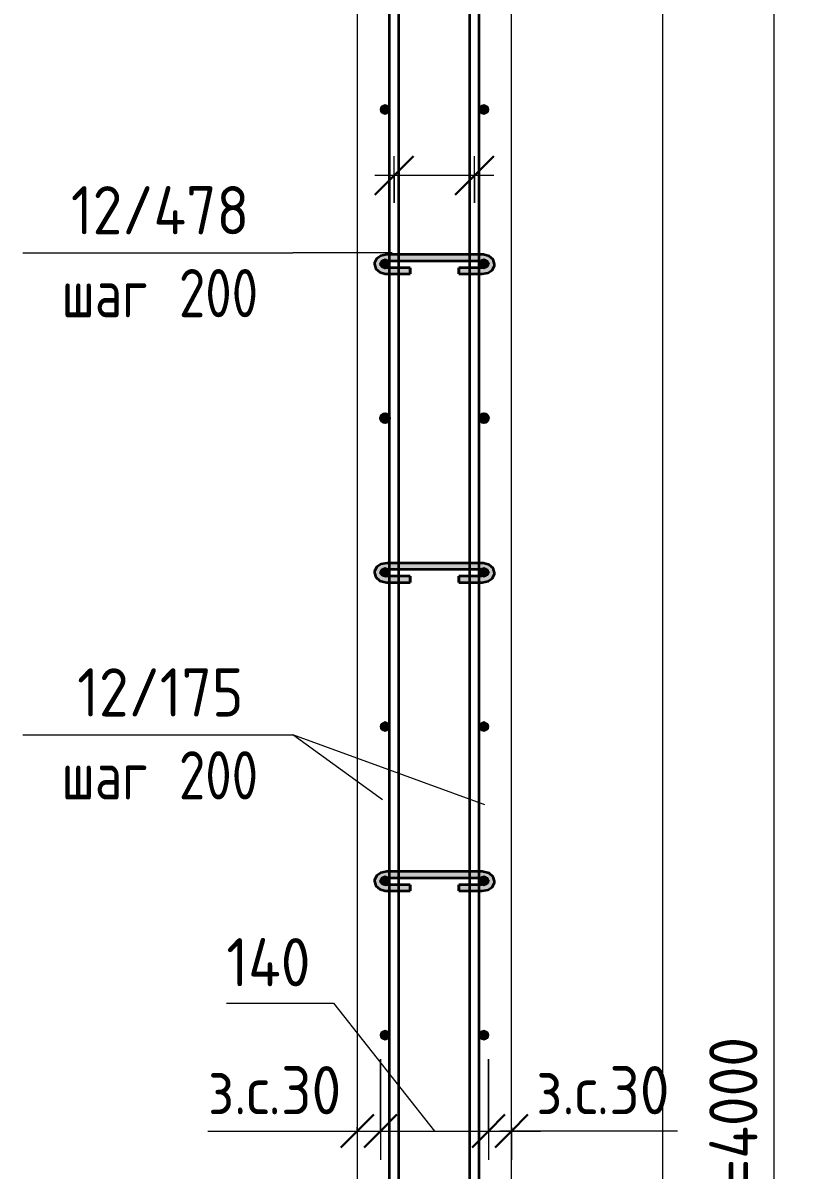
# Model space of a CAD drawing. Header units: millimetres. Extents: x 67134 to 121466, y -4758 to 13821.
# Drawn here: x 106149 to 107160, y -875 to 612 of the extents above; entities that cross this region are included whole.
import ezdxf

# ---------------------------------------------------------------- set-up
doc = ezdxf.new("R2010")
doc.units = ezdxf.units.MM
for name, color, linetype, lineweight in [('AA_Dim', 7, 'Continuous', 9), ('AA_Dim-25', 7, 'Continuous', 9), ('AA_Oformlenie', 7, 'Continuous', 9), ('AA_Vinoska', 7, 'Continuous', 9), ('AF_Stena_Опалубка', 253, 'Continuous', 20), ('KR_Armatura', 7, 'Continuous', 20), ('KR_Armatura_Tonkie', 7, 'Continuous', 20)]:
    doc.layers.add(name, color=color, linetype=linetype, lineweight=lineweight)
doc.styles.add('ISOCPEUR_7', font='isocpeur.ttf', dxfattribs={"width": 0.9, "height": 62.5})
doc.styles.add('ISOCPEUR_8', font='isocpeur.ttf', dxfattribs={"width": 0.8, "height": 62.5})
doc.dimstyles.new('00_Точн_3_знака__прозр__2', dxfattribs={"dimscale": 304.8, "dimtxt": 62.248823, "dimasz": 0.139436, "dimexe": 0.123031, "dimexo": 0.082021, "dimgap": 0.008202, "dimtad": 1, "dimdec": 3, "dimrnd": 0.001, "dimdsep": 46, "dimtxsty": 'ISOCPEUR_7', "dimblk1": 'OBLIQUE', "dimblk2": 'OBLIQUE', "dimsah": 1, "dimcen": 0.09, "dimdle": 0.123031, "dimazin": 0, "dimtfac": 1, "dimtdec": 4, "dimtix": 1, "dimtmove": 1, "dimatfit": 3, "dimfxl": 1, "dimtvp": 1, "dimtolj": 1, "dimtzin": 0, "dimlwd": 18, "dimlwe": 18, "dimarcsym": 2})
doc.dimstyles.new('00_Точн_3_знака__прозр__3', dxfattribs={"dimscale": 304.8, "dimtxt": 62.248823, "dimasz": 0.139436, "dimexe": 0.123031, "dimexo": 0.082021, "dimgap": 0.008202, "dimtad": 1, "dimdec": 3, "dimrnd": 0.001, "dimdsep": 46, "dimtxsty": 'ISOCPEUR_7', "dimblk1": 'OBLIQUE', "dimblk2": 'OBLIQUE', "dimsah": 1, "dimcen": 0.09, "dimdle": 0.123031, "dimazin": 0, "dimtfac": 1, "dimtdec": 4, "dimtix": 1, "dimtmove": 0, "dimatfit": 3, "dimfxl": 1, "dimtvp": 1, "dimtolj": 1, "dimtzin": 0, "dimlwd": 18, "dimlwe": 18, "dimarcsym": 2})
doc.dimstyles.new('10_Раскладка_арматуры_с_засечками', dxfattribs={"dimscale": 304.8, "dimtxt": 0.18, "dimasz": 0.164042, "dimexe": 0.082021, "dimexo": 0, "dimgap": 0, "dimtad": 1, "dimdec": 3, "dimrnd": 0.001, "dimdsep": 46, "dimtxsty": 'ISOCPEUR_8', "dimblk1": 'OBLIQUE', "dimblk2": 'OBLIQUE', "dimsah": 1, "dimcen": 0.09, "dimdle": 0.082021, "dimazin": 0, "dimtfac": 1, "dimtdec": 4, "dimtix": 1, "dimtmove": 0, "dimatfit": 3, "dimfxl": 1, "dimtvp": 1, "dimtolj": 1, "dimtzin": 0, "dimlwd": 18, "dimlwe": 18, "dimarcsym": 2})

# ---------------------------------------------------------------- blocks, each defined once
blk = doc.blocks.new('350_Стержень П торец СК-СГ _НесАрм_РабПлоск_ - 350_Стержень П торец СК-СГ _НесАрм_РабПлоск_-4117927-1-1 Армирование')
at = {"layer": 'KR_Armatura_Tonkie', "lineweight": 35}
for points in [[(-70929.1, 94), (-70927.5, 94.2), (-70926.1, 94.8), (-70924.8, 95.8), (-70923.9, 97), (-70923.3, 98.4), (-70923.1, 100), (-70923.3, 101.6), (-70923.9, 103), (-70924.8, 104.2), (-70926.1, 105.2), (-70927.5, 105.8), (-70929.1, 106), (-70930.6, 105.8), (-70932.1, 105.2), (-70933.3, 104.2), (-70934.7, 102), (-70934.9, 101.6), (-70935.1, 100), (-70934.7, 98), (-70934.3, 97), (-70933.3, 95.8), (-70932.1, 94.8), (-70930.6, 94.2)], [(-70801.1, 94), (-70799.5, 94.2), (-70798.1, 94.8), (-70796.8, 95.8), (-70795.9, 97), (-70795.3, 98.4), (-70795.1, 100), (-70795.3, 101.6), (-70795.9, 103), (-70796.8, 104.2), (-70798.1, 105.2), (-70799.5, 105.8), (-70801.1, 106), (-70802.6, 105.8), (-70804.1, 105.2), (-70805.3, 104.2), (-70806.3, 103), (-70806.9, 101.6), (-70807.1, 100), (-70806.9, 98.4), (-70806.3, 97), (-70805.3, 95.8), (-70804.1, 94.8), (-70802.6, 94.2)]]:
    blk.add_hatch(color=256, dxfattribs=at).paths.add_polyline_path(points)
at = {"layer": 'AA_Oformlenie'}
for centre, start, end in [((-70929.1, 100), 90, 270), ((-70929.1, 100), 270, 90), ((-70801.1, 100), 90, 270), ((-70801.1, 100), 270, 90)]:
    blk.add_arc(centre, 6, start, end, dxfattribs=at)
at = {"layer": 'KR_Armatura_Tonkie', "lineweight": 35}
for centre in [(-70929.1, 100), (-70801.1, 100)]:
    blk.add_circle(centre, 6, dxfattribs=at)
blk = doc.blocks.new('261_Шпилька массив _НесАрм_РабПлоск_ - 8 А240-4166559-1-1 Армирование')
at = {"layer": 'KR_Armatura_Tonkie', "lineweight": 35}
for points in [[(-70926.9, 288.2), (-70926.9, 295), (-70933.1, 296.5), (-70934.7, 298.9), (-70934.9, 299.5), (-70933.8, 302.3), (-70930.9, 304.4), (-70926.9, 305.2), (-70926.9, 312), (-70933, 311), (-70935.8, 309.7), (-70939.4, 306.6), (-70941.7, 303.8), (-70942.9, 299.5), (-70941.7, 295.2), (-70938.2, 291.5), (-70932.8, 289), (-70930.8, 288.7)], [(-70877.7, 305.2), (-70803.1, 305.2), (-70803.1, 312), (-70926.9, 311.9), (-70926.9, 305.2), (-70906.2, 305.2)], [(-70906.2, 304), (-70803.1, 304.1), (-70803.1, 305.2), (-70926.9, 305.2), (-70926.9, 304), (-70911.1, 304)], [(-70803.1, 288.2), (-70796.9, 289.1), (-70791.7, 291.5), (-70788.3, 295.2), (-70787.1, 299.5), (-70788.3, 303.8), (-70790.7, 307.4), (-70795.5, 310.5), (-70803.1, 311.9), (-70803.1, 305.2), (-70799.1, 304.4), (-70796.1, 302.3), (-70795.1, 299.3), (-70795.7, 297.9), (-70797.6, 296.3), (-70803.1, 294.9), (-70803.1, 289)], [(-70923.1, 288.2), (-70896.6, 288.2), (-70896.6, 295), (-70926.9, 294.9), (-70926.9, 288.2)], [(-70923.1, 287), (-70896.6, 287.2), (-70896.6, 288.2), (-70926.9, 288.2), (-70926.9, 287)], [(-70820.7, 288.2), (-70803.1, 288.2), (-70803.1, 295), (-70833.4, 294.9), (-70833.4, 288.2)], [(-70807.1, 287), (-70803.1, 287.2), (-70803.1, 288.2), (-70833.4, 288.2), (-70833.4, 287), (-70819.1, 287)], [(-70926.9, -111.8), (-70927.1, -104.9), (-70933.1, -103.5), (-70934.7, -101.1), (-70934.9, -100.5), (-70933.8, -97.7), (-70930.9, -95.6), (-70926.9, -94.8), (-70926.9, -88), (-70933, -89), (-70935.8, -90.3), (-70939.4, -93.4), (-70941.7, -96.2), (-70942.9, -100.5), (-70941.7, -104.8), (-70938.2, -108.5), (-70932.8, -111), (-70930.8, -111.3)], [(-70877.7, -94.8), (-70803.1, -94.8), (-70803.1, -88), (-70926.9, -88.1), (-70926.9, -94.8), (-70906.2, -94.8)], [(-70803.1, -111.8), (-70796.9, -110.9), (-70791.7, -108.5), (-70788.3, -104.8), (-70787.1, -100.5), (-70788.3, -96.2), (-70790.7, -92.6), (-70795.5, -89.5), (-70803.1, -88.1), (-70803.1, -94.8), (-70799.1, -95.6), (-70796.1, -97.7), (-70795.1, -100.7), (-70795.7, -102.1), (-70797.6, -103.7), (-70803.1, -105.1), (-70803.1, -111)], [(-70906.2, -96), (-70803.1, -95.9), (-70803.1, -94.8), (-70926.9, -94.8), (-70926.9, -96), (-70911.1, -96)], [(-70923.1, -111.8), (-70896.6, -111.8), (-70896.6, -105), (-70926.9, -105.1), (-70926.9, -111.8)], [(-70906.2, -113), (-70896.6, -112.8), (-70896.6, -111.8), (-70926.9, -111.8), (-70926.9, -113), (-70911.1, -113)], [(-70819.1, -111.8), (-70803.1, -111.8), (-70803.1, -105), (-70833.4, -105.1), (-70833.4, -111.8), (-70820.7, -111.8)], [(-70807.1, -113), (-70803.1, -112.8), (-70803.1, -111.8), (-70833.4, -111.8), (-70833.4, -113), (-70819.1, -113)], [(-70926.9, -511.8), (-70926.9, -505), (-70933.1, -503.5), (-70934.7, -501.1), (-70934.9, -500.5), (-70933.8, -497.7), (-70930.9, -495.6), (-70926.9, -494.8), (-70926.9, -488), (-70933.3, -489.1), (-70935.8, -490.3), (-70939.4, -493.4), (-70941.7, -496.2), (-70942.9, -500.5), (-70941.7, -504.8), (-70938.2, -508.5), (-70932.8, -511), (-70930.8, -511.3)], [(-70877.7, -494.8), (-70803.1, -494.8), (-70803.1, -488), (-70926.9, -488.1), (-70926.9, -494.8), (-70906.2, -494.8)], [(-70803.1, -511.8), (-70796.9, -510.9), (-70791.7, -508.5), (-70788.3, -504.8), (-70787.1, -500.5), (-70788.3, -496.2), (-70790.7, -492.6), (-70795.5, -489.5), (-70803.1, -488.1), (-70803.1, -494.8), (-70799.1, -495.6), (-70796.1, -497.7), (-70795.1, -500.7), (-70795.7, -502.1), (-70797.6, -503.7), (-70803.1, -505.1), (-70803.1, -511)], [(-70906.2, -496), (-70803.1, -495.9), (-70803.1, -494.8), (-70926.9, -494.8), (-70926.9, -496), (-70911.1, -496)], [(-70926.9, -511.8), (-70896.6, -511.8), (-70896.6, -505), (-70926.9, -505.1), (-70926.9, -511)], [(-70819.1, -511.8), (-70803.1, -511.8), (-70803.1, -505), (-70833.4, -505.1), (-70833.4, -511.8), (-70820.7, -511.8)], [(-70906.2, -513), (-70896.6, -512.8), (-70896.6, -511.8), (-70926.9, -511.8), (-70926.9, -513), (-70911.1, -513)], [(-70807.1, -513), (-70803.1, -512.8), (-70803.1, -511.8), (-70833.4, -511.8), (-70833.4, -513), (-70819.1, -513)]]:
    blk.add_hatch(color=256, dxfattribs=at).paths.add_polyline_path(points)
h = blk.add_hatch(color=256, dxfattribs=at)
h.paths.add_polyline_path([(-70926.9, 287), (-70926.9, 288.2), (-70933, 289.1), (-70938.2, 291.5), (-70938.9, 291.9), (-70934.4, 288.7), (-70933, 288), (-70930.3, 287.6)])
h.paths.add_polyline_path([(-70934.3, 301), (-70933, 302.6), (-70926.9, 304.1), (-70926.9, 305.2), (-70930.9, 304.4), (-70933.8, 302.3)])
h = blk.add_hatch(color=256, dxfattribs=at)
h.paths.add_polyline_path([(-70803.1, 287), (-70795.5, 288.5), (-70790.7, 291.6), (-70789.4, 294), (-70791.7, 291.5), (-70797.2, 289), (-70803.1, 288.2), (-70803.1, 287.2)])
h.paths.add_polyline_path([(-70795.8, 301.4), (-70796.1, 302.3), (-70799.7, 304.5), (-70803.1, 305.2), (-70803.1, 304), (-70802.4, 303.9), (-70796.1, 301.5)])
h = blk.add_hatch(color=256, dxfattribs=at)
h.paths.add_polyline_path([(-70926.9, -113), (-70926.9, -111.8), (-70933, -110.9), (-70938.2, -108.5), (-70938.9, -108.1), (-70934.4, -111.3), (-70933, -112), (-70930.3, -112.4)])
h.paths.add_polyline_path([(-70934.3, -99), (-70933, -97.4), (-70926.9, -95.9), (-70926.9, -94.8), (-70930.9, -95.6), (-70933.8, -97.7)])
h = blk.add_hatch(color=256, dxfattribs=at)
h.paths.add_polyline_path([(-70803.1, -113), (-70795.5, -111.5), (-70790.7, -108.4), (-70788.3, -104.8), (-70792.2, -108.7), (-70797.2, -111), (-70803.1, -111.8), (-70803.1, -112.8)])
h.paths.add_polyline_path([(-70795.8, -98.6), (-70796.1, -97.7), (-70799.7, -95.5), (-70803.1, -94.8), (-70803.1, -96), (-70802.4, -96.1), (-70796.1, -98.5)])
h = blk.add_hatch(color=256, dxfattribs=at)
h.paths.add_polyline_path([(-70926.9, -513), (-70926.9, -511.8), (-70933, -510.9), (-70938.2, -508.5), (-70938.9, -508.1), (-70934.4, -511.3), (-70933, -512), (-70930.3, -512.4)])
h.paths.add_polyline_path([(-70934.3, -499), (-70933, -497.4), (-70926.9, -495.9), (-70926.9, -494.8), (-70930.9, -495.6), (-70933.8, -497.7)])
h = blk.add_hatch(color=256, dxfattribs=at)
h.paths.add_polyline_path([(-70803.1, -513), (-70795.5, -511.5), (-70790.7, -508.4), (-70788.3, -504.8), (-70792.2, -508.7), (-70797.2, -511), (-70803.1, -511.8), (-70803.1, -512.8)])
h.paths.add_polyline_path([(-70795.8, -498.6), (-70796.1, -497.7), (-70799.7, -495.5), (-70803.1, -494.8), (-70803.1, -496), (-70802.4, -496.1), (-70796.1, -498.5)])
for p, q in [((-70923.1, 312), (-70926.9, 312)), ((-70926.9, 304), (-70923.1, 304)), ((-70911.1, 312), (-70923.1, 312)), ((-70923.1, 304), (-70911.1, 304)), ((-70819.1, 312), (-70911.1, 312)), ((-70911.1, 304), (-70819.1, 304)), ((-70807.1, 312), (-70819.1, 312)), ((-70819.1, 304), (-70807.1, 304)), ((-70803.1, 312), (-70807.1, 312)), ((-70807.1, 304), (-70803.1, 304)), ((-70923.1, 295), (-70926.9, 295)), ((-70926.9, 287), (-70923.1, 287)), ((-70911.1, 295), (-70923.1, 295)), ((-70923.1, 287), (-70911.1, 287)), ((-70896.6, 295), (-70911.1, 295)), ((-70911.1, 287), (-70896.6, 287)), ((-70896.6, 295), (-70896.6, 288.2)), ((-70896.6, 294.1), (-70896.6, 294.9)), ((-70896.6, 287.2), (-70896.6, 293.8)), ((-70896.6, 288.2), (-70896.6, 287)), ((-70819.1, 295), (-70833.4, 295)), ((-70833.4, 288.2), (-70833.4, 295)), ((-70833.4, 294.9), (-70833.4, 294.1)), ((-70833.4, 293.8), (-70833.4, 287.2)), ((-70833.4, 287), (-70833.4, 288.2)), ((-70833.4, 287), (-70819.1, 287)), ((-70807.1, 295), (-70819.1, 295)), ((-70819.1, 287), (-70807.1, 287)), ((-70803.1, 295), (-70807.1, 295)), ((-70807.1, 287), (-70803.1, 287)), ((-70923.1, -88), (-70926.9, -88)), ((-70911.1, -88), (-70923.1, -88)), ((-70819.1, -88), (-70911.1, -88)), ((-70807.1, -88), (-70819.1, -88)), ((-70803.1, -88), (-70807.1, -88)), ((-70926.9, -96), (-70923.1, -96)), ((-70923.1, -96), (-70911.1, -96)), ((-70911.1, -96), (-70819.1, -96)), ((-70819.1, -96), (-70807.1, -96)), ((-70807.1, -96), (-70803.1, -96)), ((-70923.1, -105), (-70926.9, -105)), ((-70926.9, -113), (-70923.1, -113)), ((-70911.1, -105), (-70923.1, -105)), ((-70923.1, -113), (-70911.1, -113)), ((-70896.6, -105), (-70911.1, -105)), ((-70911.1, -113), (-70896.6, -113)), ((-70896.6, -105), (-70896.6, -111.8)), ((-70896.6, -106.2), (-70896.6, -105.1)), ((-70896.6, -112.8), (-70896.6, -106.2)), ((-70896.6, -111.8), (-70896.6, -113)), ((-70819.1, -105), (-70833.4, -105)), ((-70833.4, -111.8), (-70833.4, -105)), ((-70833.4, -105.1), (-70833.4, -106.2)), ((-70833.4, -106.2), (-70833.4, -112.8)), ((-70833.4, -113), (-70833.4, -111.8)), ((-70833.4, -113), (-70819.1, -113)), ((-70807.1, -105), (-70819.1, -105)), ((-70819.1, -113), (-70807.1, -113)), ((-70803.1, -105), (-70807.1, -105)), ((-70807.1, -113), (-70803.1, -113)), ((-70923.1, -488), (-70926.9, -488)), ((-70911.1, -488), (-70923.1, -488)), ((-70819.1, -488), (-70911.1, -488)), ((-70807.1, -488), (-70819.1, -488)), ((-70803.1, -488), (-70807.1, -488)), ((-70926.9, -496), (-70923.1, -496)), ((-70923.1, -505), (-70926.9, -505)), ((-70923.1, -496), (-70911.1, -496)), ((-70911.1, -505), (-70923.1, -505)), ((-70911.1, -496), (-70819.1, -496)), ((-70896.6, -505), (-70911.1, -505)), ((-70896.6, -505), (-70896.6, -511.8)), ((-70896.6, -506.2), (-70896.6, -505.1)), ((-70819.1, -505), (-70833.4, -505)), ((-70833.4, -511.8), (-70833.4, -505)), ((-70833.4, -505.1), (-70833.4, -506.2)), ((-70819.1, -496), (-70807.1, -496)), ((-70807.1, -505), (-70819.1, -505)), ((-70807.1, -496), (-70803.1, -496)), ((-70803.1, -505), (-70807.1, -505)), ((-70926.9, -513), (-70923.1, -513)), ((-70923.1, -513), (-70911.1, -513)), ((-70911.1, -513), (-70896.6, -513)), ((-70896.6, -512.8), (-70896.6, -506.2)), ((-70896.6, -511.8), (-70896.6, -513)), ((-70833.4, -506.2), (-70833.4, -512.8)), ((-70833.4, -513), (-70833.4, -511.8)), ((-70833.4, -513), (-70819.1, -513)), ((-70819.1, -513), (-70807.1, -513)), ((-70807.1, -513), (-70803.1, -513))]:
    blk.add_line(p, q, dxfattribs=at)
at = {"layer": 'KR_Armatura_Tonkie', "lineweight": 35, "flags": 128}
for points in [[(-70926.9, 312), (-70934.5, 310.5), (-70940.1, 306.6), (-70942.8, 301.1), (-70942.9, 299.5)], [(-70942.9, 299.5), (-70941, 293.6), (-70936, 289.2), (-70928.8, 287.1), (-70926.9, 287)], [(-70934.9, 299.5), (-70933.9, 301.5), (-70930.2, 303.6), (-70926.9, 304)], [(-70926.9, 295), (-70931.9, 296.1), (-70934.6, 298.3), (-70934.9, 299.5)], [(-70787.1, 299.5), (-70788.9, 305.4), (-70793.9, 309.8), (-70801.2, 311.9), (-70803.1, 312)], [(-70803.1, 304), (-70798, 302.9), (-70795.4, 300.7), (-70795.1, 299.5)], [(-70803.1, 287), (-70795.5, 288.5), (-70789.9, 292.4), (-70787.2, 297.9), (-70787.1, 299.5)], [(-70795.1, 299.5), (-70796, 297.5), (-70799.8, 295.5), (-70803.1, 295)], [(-70926.9, -88), (-70934.5, -89.5), (-70940.1, -93.4), (-70942.8, -98.9), (-70942.9, -100.5)], [(-70787.1, -100.5), (-70788.9, -94.6), (-70793.9, -90.2), (-70801.2, -88.1), (-70803.1, -88)], [(-70942.9, -100.5), (-70941, -106.4), (-70936, -110.8), (-70928.8, -112.9), (-70926.9, -113)], [(-70934.9, -100.5), (-70933.9, -98.5), (-70930.2, -96.4), (-70926.9, -96)], [(-70926.9, -105), (-70931.9, -103.9), (-70934.6, -101.7), (-70934.9, -100.5)], [(-70803.1, -96), (-70798, -97.1), (-70795.4, -99.3), (-70795.1, -100.5)], [(-70803.1, -113), (-70795.5, -111.5), (-70789.9, -107.6), (-70787.2, -102.1), (-70787.1, -100.5)], [(-70795.1, -100.5), (-70796, -102.5), (-70799.8, -104.5), (-70803.1, -105)], [(-70926.9, -488), (-70934.5, -489.5), (-70940.1, -493.4), (-70942.8, -498.9), (-70942.9, -500.5)], [(-70787.1, -500.5), (-70788.9, -494.6), (-70793.9, -490.2), (-70801.2, -488.1), (-70803.1, -488)], [(-70942.9, -500.5), (-70941, -506.4), (-70936, -510.8), (-70928.8, -512.9), (-70926.9, -513)], [(-70934.9, -500.5), (-70933.9, -498.5), (-70930.2, -496.4), (-70926.9, -496)], [(-70926.9, -505), (-70931.9, -503.9), (-70934.6, -501.7), (-70934.9, -500.5)], [(-70803.1, -496), (-70798, -497.1), (-70795.4, -499.3), (-70795.1, -500.5)], [(-70803.1, -513), (-70795.5, -511.5), (-70789.9, -507.6), (-70787.2, -502.1), (-70787.1, -500.5)], [(-70795.1, -500.5), (-70796, -502.5), (-70799.8, -504.5), (-70803.1, -505)]]:
    blk.add_lwpolyline(points, dxfattribs=at)
blk = doc.blocks.new('011_Прямоугольник обрыва _ЭлУзла_ - 011_Прямоугольник обрыва _ЭлУзла_-4154538-1-1 Армирование')
at = {"layer": 'AA_Oformlenie'}
blk.add_line((-70569.3, 642.3), (-70569.3, -2011.3), dxfattribs=at)
blk = doc.blocks.new('DIMBLOCK86-1-1 Армирование')
at = {"layer": 'AA_Dim-25', "lineweight": 18}
for p, q in [((106612.1, -731), (106612.1, -861.8)), ((106612.1, -824.3), (106612.1, -731)), ((106388.6, -824.3), (106596.8, -824.3)), ((106544.6, -824.3), (106612.1, -824.3)), ((106582.1, -819.2), (106582.1, -861.8)), ((106582.1, -824.3), (106582.1, -819.2)), ((106596.8, -824.3), (106597.1, -824.3))]:
    blk.add_line(p, q, dxfattribs=at)
at = {"layer": 'AA_Dim-25', "lineweight": 30}
for p, q in [((106582.1, -824.3), (106603.4, -803)), ((106612.1, -824.3), (106633.4, -803)), ((106582.1, -824.3), (106560.9, -845.5)), ((106612.1, -824.3), (106590.9, -845.5))]:
    blk.add_line(p, q, dxfattribs=at)
at = {"layer": 'AA_Dim-25', "color": 0, "lineweight": 18, "insert": (106388.6, -740.1), "char_height": 62.5, "width": 219.786, "attachment_point": 1, "line_spacing_factor": 1.149209, "style": 'ISOCPEUR_7'}
blk.add_mtext('з.с.30', dxfattribs=at)
blk = doc.blocks.new('_Oblique')
at = {"color": 0, "linetype": 'ByBlock', "lineweight": -2}
blk.add_line((-0.5, -0.5), (0.5, 0.5), dxfattribs=at)
blk = doc.blocks.new('DIMBLOCK87-1-1 Армирование')
at = {"layer": 'AA_Dim-25', "lineweight": 18}
for p, q in [((106412.5, -658.4), (106551.2, -658.4)), ((106551.2, -658.4), (106682.1, -824.3)), ((106612.1, -731), (106612.1, -861.8)), ((106612.1, -824.3), (106612.1, -731)), ((106752.1, -731), (106752.1, -861.8)), ((106752.1, -824.3), (106752.1, -731)), ((106612.1, -824.3), (106752.1, -824.3))]:
    blk.add_line(p, q, dxfattribs=at)
at = {"layer": 'AA_Dim-25', "lineweight": 30}
for p, q in [((106612.1, -824.3), (106633.4, -803)), ((106752.1, -824.3), (106773.4, -803)), ((106612.1, -824.3), (106590.9, -845.5)), ((106752.1, -824.3), (106730.9, -845.5))]:
    blk.add_line(p, q, dxfattribs=at)
at = {"layer": 'AA_Dim-25', "color": 0, "lineweight": 18, "insert": (106412.5, -574.2), "char_height": 62.5, "width": 136.469, "attachment_point": 1, "line_spacing_factor": 1.149209, "style": 'ISOCPEUR_7'}
blk.add_mtext('140', dxfattribs=at)
blk = doc.blocks.new('DIMBLOCK88-1-1 Армирование')
at = {"layer": 'AA_Dim-25', "lineweight": 18}
for p, q in [((106752.1, -731), (106752.1, -861.8)), ((106752.1, -824.3), (106752.1, -731)), ((106752.1, -824.3), (106819.6, -824.3)), ((106789.2, -824.3), (106767.1, -824.3)), ((106782.1, -819.2), (106782.1, -861.8)), ((106782.1, -824.3), (106782.1, -819.2)), ((106997.3, -824.3), (106789.2, -824.3))]:
    blk.add_line(p, q, dxfattribs=at)
at = {"layer": 'AA_Dim-25', "lineweight": 30}
for p, q in [((106752.1, -824.3), (106773.4, -803)), ((106782.1, -824.3), (106803.4, -803)), ((106752.1, -824.3), (106730.9, -845.5)), ((106782.1, -824.3), (106760.9, -845.5))]:
    blk.add_line(p, q, dxfattribs=at)
at = {"layer": 'AA_Dim-25', "color": 0, "lineweight": 18, "insert": (106814.2, -740.1), "char_height": 62.5, "width": 219.786, "attachment_point": 1, "line_spacing_factor": 1.149209, "style": 'ISOCPEUR_7'}
blk.add_mtext('з.с.30', dxfattribs=at)
blk = doc.blocks.new('DIMBLOCK93-1-1 Армирование')
at = {"layer": 'AA_Dim-25', "lineweight": 30}
for p, q in [((107122.6, 1100), (107101.4, 1121.2)), ((107122.6, 1100), (107143.9, 1078.8)), ((107122.6, -2900), (107101.4, -2878.8)), ((107122.6, -2900), (107143.9, -2921.2))]:
    blk.add_line(p, q, dxfattribs=at)
at = {"layer": 'AA_Dim-25', "lineweight": 18}
for p, q in [((106777.1, 1100), (107160.1, 1100)), ((107122.6, 1100), (106777.1, 1100)), ((107122.6, -2900), (107122.6, 1100)), ((106777.1, -2900), (107160.1, -2900)), ((107122.6, -2900), (106777.1, -2900))]:
    blk.add_line(p, q, dxfattribs=at)
at = {"layer": 'AA_Dim-25', "color": 0, "lineweight": 18, "insert": (107038.5, -1114.9), "char_height": 62.5, "width": 515.708, "attachment_point": 1, "rotation": 90, "line_spacing_factor": 1.149209, "style": 'ISOCPEUR_7'}
blk.add_mtext('200х19=4000', dxfattribs=at)
blk = doc.blocks.new('042_М_Арматуры - Диам длина поз _ Комментарий-3662934-1-1 Армирование')
at = {"layer": 'AA_Vinoska'}
blk.add_line((-72259.7, -2790.4), (-71909.7, -2790.4), dxfattribs=at)
blk = doc.blocks.new('DIMBLOCK105-1-1 Армирование')
at = {"layer": 'AA_Dim-25', "lineweight": 30}
for p, q in [((106630.1, 414.5), (106655.1, 439.5)), ((106734.1, 414.5), (106759.1, 439.5)), ((106630.1, 414.5), (106605.1, 389.5)), ((106734.1, 414.5), (106709.1, 389.5))]:
    blk.add_line(p, q, dxfattribs=at)
at = {"layer": 'AA_Dim-25', "lineweight": 18}
for p, q in [((106630.1, 379.2), (106630.1, 439.5)), ((106734.1, 379.2), (106734.1, 439.5)), ((106759.1, 414.5), (106605.1, 414.5)), ((106630.1, 414.5), (106630.1, 379.2)), ((106734.1, 414.5), (106734.1, 379.2))]:
    blk.add_line(p, q, dxfattribs=at)

msp = doc.modelspace()

# ---------------------------------------------------------------- hatches: boundary and pattern name
at = {"layer": 'KR_Armatura'}
h = msp.add_hatch(color=256, dxfattribs=at)
edge = h.paths.add_edge_path()
edge.add_arc((106618.1348, 500), 6, 0, 360)
for points in [[(106618.1348, 494), (106623.3309, 497), (106623.3309, 503), (106618.1348, 506), (106612.9386, 503), (106612.9386, 497)], [(106746.1348, 494), (106751.3309, 497), (106751.3309, 503), (106746.1348, 506), (106740.9386, 503), (106740.9386, 497)], [(106618.1348, 294), (106623.3309, 297), (106623.3309, 303), (106618.1348, 306), (106612.9386, 303), (106612.9386, 297), (106618.0683, 294.0384)], [(106746.1348, 294), (106751.3309, 297), (106751.3309, 303), (106746.1348, 306), (106740.9386, 303), (106740.9386, 297), (106746.0683, 294.0384)], [(106618.1348, 94), (106623.3309, 97), (106623.3309, 103), (106618.1348, 106), (106612.9386, 103), (106612.9386, 97)], [(106746.1348, 94), (106751.3309, 97), (106751.3309, 103), (106746.1348, 106), (106740.9386, 103), (106740.9386, 97)], [(106618.1348, -106), (106623.3309, -103), (106623.3309, -97), (106618.1348, -94), (106612.9386, -97), (106612.9386, -103), (106616.2941, -104.9373)], [(106746.1348, -106), (106751.3309, -103), (106751.3309, -97), (106746.1348, -94), (106740.9386, -97), (106740.9386, -103), (106744.2941, -104.9373)], [(106618.1348, -306), (106623.3309, -303), (106623.3309, -297), (106618.1348, -294), (106612.9386, -297), (106612.9386, -303)], [(106746.1348, -306), (106751.3309, -303), (106751.3309, -297), (106746.1348, -294), (106740.9386, -297), (106740.9386, -303)], [(106618.1348, -506), (106623.3309, -503), (106623.3309, -497), (106618.1348, -494), (106612.9386, -497), (106612.9386, -503), (106614.5199, -503.913)], [(106746.1348, -506), (106751.3309, -503), (106751.3309, -497), (106746.1348, -494), (106740.9386, -497), (106740.9386, -503), (106742.5199, -503.913)], [(106618.1348, -706), (106623.3309, -703), (106623.3309, -697), (106618.1348, -694), (106612.9386, -697), (106612.9386, -703)], [(106746.1348, -706), (106751.3309, -703), (106751.3309, -697), (106746.1348, -694), (106740.9386, -697), (106740.9386, -703)]]:
    msp.add_hatch(color=256, dxfattribs=at).paths.add_polyline_path(points)
h = msp.add_hatch(color=256, dxfattribs=at)
edge = h.paths.add_edge_path()
edge.add_arc((106746.1348, 500), 6, 0, 360)
h = msp.add_hatch(color=256, dxfattribs=at)
edge = h.paths.add_edge_path()
edge.add_arc((106618.1348, 300), 6, 0, 360)
h = msp.add_hatch(color=256, dxfattribs=at)
edge = h.paths.add_edge_path()
edge.add_arc((106746.1348, 300), 6, 0, 360)
h = msp.add_hatch(color=256, dxfattribs=at)
edge = h.paths.add_edge_path()
edge.add_arc((106618.1348, 100), 6, 0, 360)
h = msp.add_hatch(color=256, dxfattribs=at)
edge = h.paths.add_edge_path()
edge.add_arc((106746.1348, 100), 6, 0, 360)
h = msp.add_hatch(color=256, dxfattribs=at)
edge = h.paths.add_edge_path()
edge.add_arc((106618.1348, -100), 6, 0, 360)
h = msp.add_hatch(color=256, dxfattribs=at)
edge = h.paths.add_edge_path()
edge.add_arc((106746.1348, -100), 6, 0, 360)
h = msp.add_hatch(color=256, dxfattribs=at)
edge = h.paths.add_edge_path()
edge.add_arc((106618.1348, -300), 6, 0, 360)
h = msp.add_hatch(color=256, dxfattribs=at)
edge = h.paths.add_edge_path()
edge.add_arc((106746.1348, -300), 6, 0, 360)
h = msp.add_hatch(color=256, dxfattribs=at)
edge = h.paths.add_edge_path()
edge.add_arc((106618.1348, -500), 6, 0, 360)
h = msp.add_hatch(color=256, dxfattribs=at)
edge = h.paths.add_edge_path()
edge.add_arc((106746.1348, -500), 6, 0, 360)
h = msp.add_hatch(color=256, dxfattribs=at)
edge = h.paths.add_edge_path()
edge.add_arc((106618.1348, -700), 6, 0, 360)
h = msp.add_hatch(color=256, dxfattribs=at)
edge = h.paths.add_edge_path()
edge.add_arc((106746.1348, -700), 6, 0, 360)

# ---------------------------------------------------------------- linework, layer by layer
at = {"layer": 'AA_Vinoska'}
for p, q in [((106627.5827, 314.3684), (106498.6759, 314.3684)), ((106614.7859, -394.9191), (106498.6759, -310.7387)), ((106747.7024, -401.5649), (106498.6759, -310.7387))]:
    msp.add_line(p, q, dxfattribs=at)
at = {"layer": 'AF_Stena_Опалубка'}
for p, q in [((106582.1348, 1330), (106582.1348, -2950)), ((106782.1348, -2942), (106782.1348, 1330))]:
    msp.add_line(p, q, dxfattribs=at)
at = {"layer": 'KR_Armatura'}
for p, q in [((106618.1348, 506), (106612.9386, 503)), ((106623.3309, 503), (106618.1348, 506)), ((106746.1348, 506), (106740.9386, 503)), ((106751.3309, 503), (106746.1348, 506)), ((106612.9386, 503), (106612.9386, 497)), ((106612.9386, 497), (106618.1348, 494)), ((106618.1348, 494), (106623.3309, 497)), ((106623.3309, 497), (106623.3309, 503)), ((106740.9386, 503), (106740.9386, 497)), ((106740.9386, 497), (106746.1348, 494)), ((106746.1348, 494), (106751.3309, 497)), ((106751.3309, 497), (106751.3309, 503)), ((106618.1348, 306), (106612.9386, 303)), ((106612.9386, 303), (106612.9386, 297)), ((106623.3309, 303), (106618.1348, 306)), ((106623.3309, 297), (106623.3309, 303)), ((106746.1348, 306), (106740.9386, 303)), ((106740.9386, 303), (106740.9386, 297)), ((106751.3309, 303), (106746.1348, 306)), ((106751.3309, 297), (106751.3309, 303)), ((106612.9386, 297), (106618.0683, 294.0384)), ((106618.0683, 294.0384), (106618.1348, 294)), ((106618.1348, 294), (106623.3309, 297)), ((106740.9386, 297), (106746.0683, 294.0384)), ((106746.0683, 294.0384), (106746.1348, 294)), ((106746.1348, 294), (106751.3309, 297)), ((106618.1348, 106), (106612.9386, 103)), ((106623.3309, 103), (106618.1348, 106)), ((106746.1348, 106), (106740.9386, 103)), ((106751.3309, 103), (106746.1348, 106)), ((106612.9386, 103), (106612.9386, 97)), ((106612.9386, 97), (106618.1348, 94)), ((106618.1348, 94), (106623.3309, 97)), ((106623.3309, 97), (106623.3309, 103)), ((106740.9386, 103), (106740.9386, 97)), ((106740.9386, 97), (106746.1348, 94)), ((106746.1348, 94), (106751.3309, 97)), ((106751.3309, 97), (106751.3309, 103)), ((106618.1348, -94), (106612.9386, -97)), ((106612.9386, -97), (106612.9386, -103)), ((106612.9386, -103), (106616.2941, -104.9373)), ((106623.3309, -97), (106618.1348, -94)), ((106618.1348, -106), (106623.3309, -103)), ((106623.3309, -103), (106623.3309, -97)), ((106746.1348, -94), (106740.9386, -97)), ((106740.9386, -97), (106740.9386, -103)), ((106740.9386, -103), (106744.2941, -104.9373)), ((106751.3309, -97), (106746.1348, -94)), ((106746.1348, -106), (106751.3309, -103)), ((106751.3309, -103), (106751.3309, -97)), ((106616.2941, -104.9373), (106618.1348, -106)), ((106744.2941, -104.9373), (106746.1348, -106)), ((106618.1348, -294), (106612.9386, -297)), ((106612.9386, -297), (106612.9386, -303)), ((106623.3309, -297), (106618.1348, -294)), ((106623.3309, -303), (106623.3309, -297)), ((106746.1348, -294), (106740.9386, -297)), ((106740.9386, -297), (106740.9386, -303)), ((106751.3309, -297), (106746.1348, -294)), ((106751.3309, -303), (106751.3309, -297)), ((106612.9386, -303), (106618.1348, -306)), ((106618.1348, -306), (106623.3309, -303)), ((106740.9386, -303), (106746.1348, -306)), ((106746.1348, -306), (106751.3309, -303)), ((106618.1348, -494), (106612.9386, -497)), ((106612.9386, -497), (106612.9386, -503)), ((106612.9386, -503), (106614.5199, -503.913)), ((106614.5199, -503.913), (106618.1348, -506)), ((106623.3309, -497), (106618.1348, -494)), ((106618.1348, -506), (106623.3309, -503)), ((106623.3309, -503), (106623.3309, -497)), ((106746.1348, -494), (106740.9386, -497)), ((106740.9386, -497), (106740.9386, -503)), ((106740.9386, -503), (106742.5199, -503.913)), ((106742.5199, -503.913), (106746.1348, -506)), ((106751.3309, -497), (106746.1348, -494)), ((106746.1348, -506), (106751.3309, -503)), ((106751.3309, -503), (106751.3309, -497)), ((106618.1348, -694), (106612.9386, -697)), ((106612.9386, -697), (106612.9386, -703)), ((106623.3309, -697), (106618.1348, -694)), ((106623.3309, -703), (106623.3309, -697)), ((106746.1348, -694), (106740.9386, -697)), ((106740.9386, -697), (106740.9386, -703)), ((106751.3309, -697), (106746.1348, -694)), ((106751.3309, -703), (106751.3309, -697)), ((106612.9386, -703), (106618.1348, -706)), ((106618.1348, -706), (106623.3309, -703)), ((106740.9386, -703), (106746.1348, -706)), ((106746.1348, -706), (106751.3309, -703))]:
    msp.add_line(p, q, dxfattribs=at)
for centre in [(106618.1348, 500), (106746.1348, 500), (106618.1348, 300), (106746.1348, 300), (106618.1348, 100), (106746.1348, 100), (106618.1348, -100), (106746.1348, -100), (106618.1348, -300), (106746.1348, -300), (106618.1348, -500), (106746.1348, -500), (106618.1348, -700), (106746.1348, -700)]:
    msp.add_circle(centre, 6, dxfattribs=at)
at = {"layer": 'KR_Armatura_Tonkie', "lineweight": 35}
for p, q in [((106624.1348, -2942), (106624.1348, 1322)), ((106636.1348, -2942), (106636.1348, 1322)), ((106728.1348, -2942), (106728.1348, 1322)), ((106740.1348, -2942), (106740.1348, 1322))]:
    msp.add_line(p, q, dxfattribs=at)

# ---------------------------------------------------------------- block references
at = {"layer": 'AA_Oformlenie'}
msp.add_blockref('011_Прямоугольник обрыва _ЭлУзла_ - 011_Прямоугольник обрыва _ЭлУзла_-4154538-1-1 Армирование', (177547.1964, 0), dxfattribs=at)
at = {"layer": 'AA_Vinoska'}
for p in [(178408.3625, 3104.7676), (178408.3625, 2479.6605), (178408.3625, 2479.6605)]:
    msp.add_blockref('042_М_Арматуры - Диам длина поз _ Комментарий-3662934-1-1 Армирование', p, dxfattribs=at)
at = {"layer": 'KR_Armatura_Tonkie', "lineweight": 35}
for name in ['261_Шпилька массив _НесАрм_РабПлоск_ - 8 А240-4166559-1-1 Армирование', '350_Стержень П торец СК-СГ _НесАрм_РабПлоск_ - 350_Стержень П торец СК-СГ _НесАрм_РабПлоск_-4117927-1-1 Армирование']:
    msp.add_blockref(name, (177547.1964, 0), dxfattribs=at)

# ---------------------------------------------------------------- texts
at = {"layer": 'AA_Vinoska', "char_height": 62.5, "attachment_point": 1}
for s, insert, width, style in [('12/478', (106210.8544, 400.721), 283.196109, 'ISOCPEUR_7'), (' 200', (106319.1023, 293.2447), 166.751, 'ISOCPEUR_8'), ('шаг', (106198.7169, 293.2447), 145.907125, 'ISOCPEUR_8'), ('12/175', (106219.0669, -224.3861), 263.354344, 'ISOCPEUR_7'), ('12/175', (106219.0669, -224.3861), 263.354344, 'ISOCPEUR_7'), (' 200', (106319.1023, -331.8624), 166.751, 'ISOCPEUR_8'), (' 200', (106319.1023, -331.8624), 166.751, 'ISOCPEUR_8'), ('шаг', (106198.7169, -331.8624), 145.907125, 'ISOCPEUR_8'), ('шаг', (106198.7169, -331.8624), 145.907125, 'ISOCPEUR_8')]:
    msp.add_mtext(s, dxfattribs=dict(at, insert=insert, width=width, style=style))

# ---------------------------------------------------------------- dimensions: what is measured, and where the dimension line sits
at = {"layer": 'AA_Dim', "lineweight": 18}
dim = msp.add_linear_dim(base=(107122.6072, 1100), p1=(106752.1348, -2900), p2=(106752.1348, 1100), angle=90, dimstyle='00_Точн_3_знака__прозр__3', override={"dimpost": '200х19=<>', "dimfxl": 4000}, dxfattribs=at)
dim.commit()
dim.dimension.update_dxf_attribs({"geometry": 'DIMBLOCK93-1-1 Армирование', "text_midpoint": (107088.8572, -900)})
dim = msp.add_linear_dim(base=(106630.1348, 414.5145), p1=(106734.1348, 379.1592), p2=(106630.1348, 379.1592), dimstyle='10_Раскладка_арматуры_с_засечками', override={"dimpost": '<>', "dimfxl": 104}, dxfattribs=at)
dim.commit()
dim.dimension.update_dxf_attribs({"geometry": 'DIMBLOCK105-1-1 Армирование', "text_midpoint": (106682.1348, 445.7645)})
for base, p1, p2, override, picture, middle in [((106752.1348, -824.2927), (106612.1348, -706), (106752.1348, -706), {"dimpost": '<>', "dimfxl": 140}, 'DIMBLOCK87-1-1 Армирование', (106480.7206, -615.8806)), ((106612.1348, -824.2927), (106582.1348, -794.2407), (106612.1348, -706), {"dimpost": 'з.с.<>', "dimfxl": 93.200927}, 'DIMBLOCK86-1-1 Армирование', (106498.4902, -781.8059)), ((106782.1348, -824.2927), (106752.1348, -706), (106782.1348, -794.2407), {"dimpost": 'з.с.<>', "dimfxl": 93.200927}, 'DIMBLOCK88-1-1 Армирование', (106924.0528, -781.8059))]:
    dim = msp.add_linear_dim(base=base, p1=p1, p2=p2, dimstyle='00_Точн_3_знака__прозр__2', override=override, dxfattribs=at)
    dim.commit()
    dim.dimension.update_dxf_attribs({"geometry": picture, "text_midpoint": middle, "dimtype": 160})

doc.saveas('drawing.dxf')
